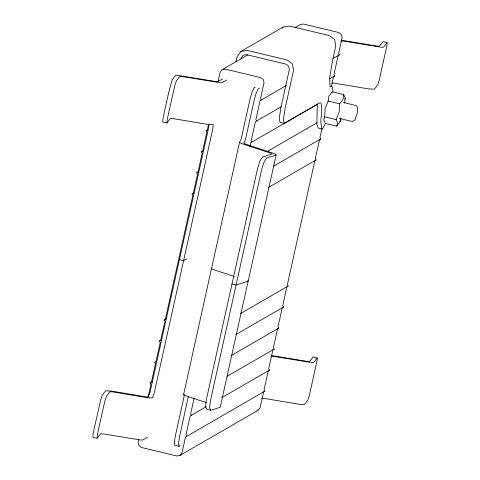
<?xml version="1.0" encoding="UTF-8"?>
<svg xmlns="http://www.w3.org/2000/svg" width="480" height="480" viewBox="0 0 480 480"><rect width="100%" height="100%" fill="white"/><g stroke="black" fill="none" stroke-linecap="round" stroke-linejoin="round"><path stroke-width="0.72" d="M208.8 124.278L208.764 127.23L150.048 392.076L148.23 396.792L145.35 396.75L111.132 391.008L105.636 390.786L102.24 395.226L100.896 399.168L94.314 427.98L92.94 435.054L92.922 437.268L97.146 438.234L97.164 436.02L98.538 428.946L105.12 400.14L106.464 396.198L109.86 391.758L112.608 391.866L146.826 397.608L150.306 398.01L152.592 397.698L154.23 393.084L212.946 128.238L213.168 124.44L210.882 124.752L207.402 124.35L173.19 118.608L170.436 118.5L167.046 122.94L162.816 121.968L162.84 119.754L164.214 112.68L168.876 91.662L172.14 79.932L175.536 75.486L177.36 75.306L215.25 81.45L218.13 81.498L222.468 78.99M167.046 122.94L167.064 120.726L168.438 113.652L175.02 84.84L176.364 80.898L179.76 76.458L182.508 76.572L220.206 82.716L222.132 82.608L226.542 80.064M271.122 355.446L306.81 361.338L309.564 361.452L312.954 357.012L317.184 357.978L317.13 360.3L309.216 396L307.86 400.02L304.464 404.46L298.968 404.238L263.352 398.262L261.69 398.556M341.022 40.152L376.71 46.044L379.458 46.152L382.854 41.712L387.078 42.684L387.03 45L379.116 80.7L377.76 84.726L374.364 89.166L368.868 88.938L333.252 82.962L332.148 83.16M341.058 118.35L340.008 121.818L336.726 126.126L325.23 123.36L323.694 119.778L324.672 116.802L325.164 108.612L328.17 101.028L328.944 96.114L332.226 91.806L343.722 94.572L345.258 98.154L344.61 103.038M343.722 94.572L342.948 99.486L339.666 103.794L339.174 111.984L336.168 119.574L337.704 123.15L336.726 126.126M332.706 92.316L332.892 90.882L332.184 86.634L329.988 86.622L329.73 77.472L332.604 60.324L335.778 46.014L334.644 39.48L329.28 35.592L289.56 26.028L283.098 27.066L240.864 51.456L237.096 56.814L235.968 61.902M188.346 396.246L179.55 436.824L178.422 443.952L178.992 446.304L180.21 445.602M340.008 121.818L340.338 119.712M138.738 439.368L138.102 442.23L138.792 445.422L141.354 447.444L176.892 456L180.042 455.352L258.126 410.268L260.088 407.718L263.586 391.95L264.864 391.152L264.054 389.85L268.248 370.932L269.526 370.134L268.71 368.826L272.904 349.908L274.182 349.11L273.372 347.808L277.566 328.89L278.844 328.092L278.028 326.79L282.222 307.872L283.506 307.074L282.69 305.772L286.884 286.854L288.162 286.05L287.352 284.748L314.844 160.734L316.122 159.936L315.312 158.628L319.506 139.716L320.784 138.912L319.968 137.61L321.906 128.88M148.014 397.524L150.918 384.426L150.108 383.124L151.386 382.326L155.58 363.408L154.764 362.106L156.042 361.308L160.236 342.39L159.426 341.088L160.704 340.284L164.898 321.372L164.088 320.064L165.366 319.266L192.858 195.252L192.048 193.95L193.326 193.146L197.52 174.228L196.704 172.926L197.982 172.128L202.176 153.21L201.366 151.908L202.644 151.11L206.838 132.192L206.028 130.89L207.306 130.092L208.596 124.266M218.052 81.6L220.116 72.282L222.078 69.732L247.896 54.828M240.954 59.274L241.278 57.816L243.24 55.266L246.39 54.618L286.11 64.182L288.672 66.204L289.362 69.396L280.974 107.232L279.222 118.482L280.086 122.406L284.262 123.414L319.932 102.822L320.922 102.978C323.562 111.396 318.564 120.894 322.41 129.024L318.228 128.016L316.872 124.422L317.304 103.782M206.25 402.594L186.576 396.108L184.152 395.088L183.624 394.392L239.544 142.152L240.678 140.334L241.542 137.334L249.93 99.498L252.096 91.764L254.034 87.966L255.246 87.264M194.178 397.908L190.626 413.916L191.436 415.218L206.28 406.65M249.936 146.4L250.74 142.764L317.196 104.328M259.428 88.266L258.216 88.968L256.278 92.772L254.106 100.506L245.718 138.342L244.86 141.342L243.726 143.16L245.202 144.018L273.306 153.282L275.82 154.362L276.12 155.058L220.2 407.298L210.738 410.28L206.628 409.242L205.47 406.746L206.358 399.552L257.616 168.336L260.028 160.662L262.548 157.002L272.01 154.026L270.6 153.138L242.496 143.868L240.072 142.854L239.544 142.152M331.224 86.838L333.486 76.656L334.764 75.852L333.948 74.55L338.142 55.632L339.42 54.834L338.61 53.532L342.108 37.77L341.418 34.578L338.856 32.556L303.318 24L300.168 24.648L295.002 27.624M344.88 99.348L345.258 98.154M322.41 129.024L325.26 123.948M282.264 28.26L283.098 27.066M387.078 42.684L383.688 47.124L381.858 47.31L342.57 40.926L340.914 41.22M97.146 438.234L100.542 433.794L103.29 433.908L140.982 440.052L142.914 439.944L147.318 437.4M317.184 357.978L313.788 362.424L311.958 362.604L272.67 356.22L271.014 356.514M180.042 455.352L182.004 452.802L185.502 437.04L264.864 391.152M286.506 85.392L260.058 100.722L255.864 119.64L256.68 120.942L281.202 106.782M256.68 120.942L255.402 121.74L251.208 140.658L252.018 141.96M191.436 415.218L190.158 416.016L185.964 434.934L186.78 436.236M206.028 130.89L207.318 130.146M332.97 58.56L339.42 54.834M201.366 151.908L202.656 151.164M329.598 78.834L334.764 75.852M196.704 172.926L198.642 171.81M192.048 193.95L193.98 192.828M267.366 151.428L317.052 122.736M273.672 166.116L320.784 138.912M268.368 187.506L316.122 159.936M186.792 258.81L183.588 260.658L179.406 259.656M164.088 320.064L166.02 318.948M159.426 341.088L161.364 339.966M154.764 362.106L156.054 361.362M240.408 313.626L288.162 286.05M150.108 383.124L152.04 382.008M235.752 334.644L283.506 307.074M231.09 355.668L278.844 328.092M183.624 394.392L183.978 394.182L184.17 395.238L183.756 397.98L175.368 435.816L174.24 442.944L174.81 445.302L178.992 446.304M227.076 376.314L274.182 349.11M221.772 397.704L269.526 370.134M276.12 155.058L266.658 158.04L264.138 161.7L261.726 169.368L210.468 400.59L209.58 407.778L210.738 410.28M222.078 69.732L225.234 69.09L260.772 77.646L263.334 79.662L264.024 82.854L260.526 98.622L261.336 99.924M256.866 410.526L258.126 410.268M240.864 51.456L247.32 50.418L287.04 59.982L292.41 63.864L293.544 70.404L285.156 108.234L283.404 119.484L284.262 123.414M343.38 102.474L356.466 105.624C359.484 109.95 356.136 115.434 355.056 119.898L352.41 121.56L339.324 118.404M328.17 101.028L339.666 103.794M324.672 116.802L336.168 119.574M231.984 283.944L236.094 284.982L248.16 281.178L247.86 280.482M234.21 276.474L214.536 269.988L212.112 268.974L211.584 268.272"/></g></svg>
